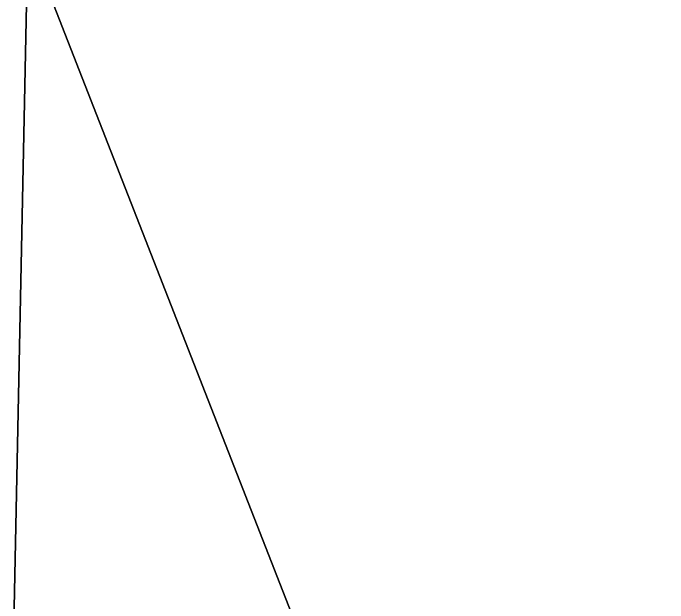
# Model space of a CAD drawing. Header units: metres. Extents: x -14.1 to 14.1, y -13.2 to 13.2.
# Drawn here: x -12.872 to -9.658, y 1.626 to 4.523 of the extents above; entities that cross this region are included whole.
import ezdxf

# ---------------------------------------------------------------- set-up
doc = ezdxf.new("R2010")
doc.units = ezdxf.units.M

msp = doc.modelspace()

# ---------------------------------------------------------------- linework, layer by layer
at = {"layer": 'tower', "color": 20}
for points in [[(-12.7994, 4.88946, 12.3491), (-12.8724, 1.36179, 12.2761), (-12.8723, 1.36179, 13.7267)], [(-6.44476, 1.36179, 12.2759), (-12.8724, 1.36179, 12.2761), (-12.7994, 4.88946, 12.3491), (-6.51774, 4.88946, 12.3489)], [(-12.8723, 1.36179, 13.7267), (-12.8722, 1.36179, 17.2531), (-12.7993, 4.88946, 18.6306), (-12.7994, 4.88946, 12.3491)], [(-12.7993, 4.88946, 18.6306), (-12.8722, 1.36179, 18.7037), (-11.4217, 1.36179, 18.7036)], [(-12.8722, 1.36179, 17.2531), (-12.8722, 1.36179, 18.7037), (-12.7993, 4.88946, 18.6306)], [(-11.4217, 1.36179, 18.7036), (-7.89528, 1.36179, 18.7036), (-6.51766, 4.88946, 18.6306), (-12.7993, 4.88946, 18.6306)]]:
    msp.add_3dface(points, dxfattribs=at)

doc.saveas('drawing.dxf')
